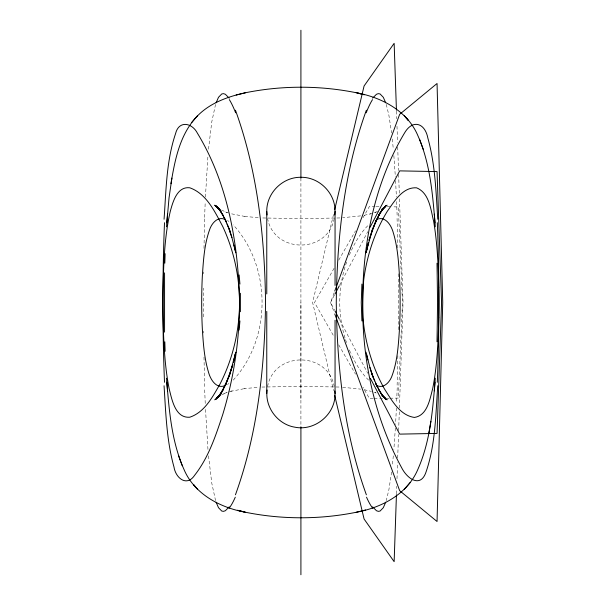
<?xml version="1.0" encoding="UTF-8"?>
<svg xmlns="http://www.w3.org/2000/svg" width="605" height="605" viewBox="0 0 605 605"><rect width="100%" height="100%" fill="white"/><g stroke="black" fill="none" stroke-linecap="round" stroke-linejoin="round"><path stroke-width="0.45" stroke-dasharray="3.02 2.27" d="M300.912 398.597L300.912 302.5M396.472 493.816L396.736 486.276M396.993 478.736L397.545 462.712M397.704 458L398.514 434.443M398.65 430.669L399.292 411.823M399.421 408.05L403.051 302.5L399.421 196.95M204.619 217.369L205.224 201.571M397.205 387.631L396.6 403.429M205.42 197.071L207.961 155.583M396.404 407.929L395.572 424.453M395.36 428.022L393.863 449.417M208.513 149.185L211.758 121.96L215.554 104.4M393.311 455.815L392.297 465.994M391.586 472.013L388.879 489.793L386.262 500.6M333.544 214.42L312.596 302.5L333.544 390.58M267.599 386.444C274.133 351.112 327.691 351.112 334.225 386.444M334.225 218.549C327.683 253.858 274.141 253.858 267.599 218.549M346.65 262.078C337.961 286.649 337.469 313.995 345.304 338.853M334.126 292.782L330.557 302.5L334.126 312.218M349.327 255.053C354.008 244.057 359.998 233.341 368.589 224.901M334.489 295.006L330.557 302.5L334.489 309.994M339.738 285.008L367.734 231.692M334.081 268.295L314.517 302.5L334.081 336.705M338.732 260.15L355.498 230.83M362.947 217.8L369.466 206.403L375.062 206.502M233.235 380.099C271.668 338.331 271.668 266.669 233.235 224.901M227.518 384.425L228.902 383.6M221.483 394.891L227.238 392.464M364.157 215.304L371.357 213.618M374.586 212.537L376.197 211.992M230.467 391.382L245.562 388.418L244.269 388.584L258.222 387.374M369.746 214.155L371.402 213.61M374.737 212.514L378.034 211.425M223.79 393.575L229.59 391.662M230.422 391.39L232.078 390.845M360.648 215.872L342.664 217.709M339.874 217.951L300.912 218.594L261.942 217.951M261.942 387.049L300.912 386.406L339.874 387.049M373.194 398.529L369.466 398.597L362.947 387.2M374.124 398.514L378.783 398.43M379.713 398.408L382.511 398.355M387.17 398.272L389.03 398.241M389.96 398.219L398.347 398.067L402.461 302.5L398.347 206.933L391.828 206.812M375.992 206.524L380.651 206.607M387.17 206.728L390.89 206.797M258.222 217.626L244.269 216.416L245.562 216.582L230.467 213.618M342.664 387.291L360.648 389.128M364.157 389.696L371.357 391.382M221.483 210.109L227.238 212.537M225.627 211.992L229.59 213.331M227.518 220.575L228.902 221.4M368.589 380.099C360.935 372.642 355.438 363.287 350.938 353.675M338.732 344.85L355.498 374.17M339.738 319.992L367.734 373.308M349.327 349.947L350.613 352.927M345.546 339.685L346.65 342.922M386.262 104.4L388.879 115.207L391.586 132.987M215.554 500.6L211.758 483.04L208.513 455.815M392.297 139.006L393.311 149.185M393.863 155.583L395.36 176.978M207.961 449.417L205.42 407.929M395.572 180.547L396.404 197.071M396.6 201.571L397.205 217.369M205.224 403.429L204.619 387.631M396.472 111.184L396.736 118.724M396.993 126.264L397.545 142.288M397.704 147L398.514 170.557M398.65 174.331L399.292 193.177M300.912 178.029L300.912 426.971M204.762 386.55A190.446 12.554 -90 0 1 203.991 356.625M203.635 333.007A190.446 12.554 -90 0 1 203.613 331.222M203.507 316.891A190.446 12.554 -90 0 1 203.507 288.109M203.613 273.778A190.446 12.554 -90 0 1 203.635 272M203.991 248.375A190.446 12.554 -90 0 1 204.762 218.45M397.061 218.45A190.446 12.554 -90 0 1 397.848 249.298M398.203 273.778A190.446 12.554 -90 0 1 398.203 331.222M397.848 355.702A190.446 12.554 -90 0 1 397.061 386.55M376.197 393.008L374.586 392.464L376.197 393.008"/><path stroke-width="0.91" d="M164.568 272.863L164.568 332.137M240.397 311.726L240.397 293.274M438.776 317.466C438.186 341.318 437.294 365.329 432.658 388.796C429.815 399.232 427.425 415.575 414.372 417.435C399.784 415.31 391.798 400.298 384.53 389.053C372.257 367.152 365.11 342.506 362.909 317.534C360.799 254.372 371.621 188.072 404.39 133.244C412.489 118.996 424.944 122.823 427.841 138.016C435.222 164.394 436.023 192.057 437.763 219.237M437.014 341.802L437.566 302.5L437.014 263.198M164.81 263.198L165.127 253.714M396.441 494.754L394.142 561.667L364.081 519.022L334.633 395.163M361.896 284.085L361.268 302.5L361.896 320.915M164.061 219.237C166.141 190.62 166.262 161.127 175.548 133.69C178.83 120.115 192.095 122.702 197.434 133.244C228.077 183.625 238.378 244.261 239.542 302.5C239.497 340.358 233.795 378.193 222.776 414.417C215.804 435.517 208.642 457.372 194.78 475.084C186.794 487.252 175.647 478.033 173.983 466.984C166.602 440.606 165.8 412.943 164.061 385.763M437.763 385.763C435.683 414.38 435.555 443.873 426.268 471.31C420.944 488.666 407.188 478.827 401.659 467.748C370.774 411.022 358.992 344.147 363.696 280.032C366.872 255.824 374.563 232.033 387.374 211.175C394.369 201.389 402.779 186.862 416.611 187.83C429.406 193.071 430.737 209.625 433.649 221.347C437.347 243.202 438.277 265.413 438.776 287.534M166.844 222.874L169.029 197.956L171.896 178.089M166.844 382.126C169.218 411.566 171.767 441.907 183.89 469.215C194.281 494.096 220.228 507.671 245.607 512.276C281.975 519.612 319.848 519.612 356.216 512.276C381.596 507.671 407.536 494.096 417.934 469.215C430.042 441.892 432.62 411.574 434.98 382.126M166.541 226.807L167.479 214.14M434.337 390.86L435.282 378.193M239.149 330.035L239.928 320.915M266.767 293.932L266.767 211.425C266.434 193.116 282.596 176.947 300.912 177.288C319.221 176.947 335.389 193.116 335.057 211.425L335.057 285.431M335.057 320.226L335.057 393.568C335.624 414.243 314.88 431.403 294.695 427.16C277.665 424.317 264.756 407.157 267.092 390.013M334.731 214.979L335.057 211.425M170.95 183.731C174.8 160.575 179.549 135.641 195.823 117.68C208.559 103.417 227.374 96.679 245.607 92.724C281.975 85.388 319.848 85.388 356.216 92.724C381.596 97.329 407.536 110.904 417.934 135.785C430.057 163.093 432.605 193.434 434.98 222.874M428.816 433.475L430.873 421.269M235.262 354.394L233.417 362.524L235.791 352.178L229.65 374.782L232.849 364.656L225.695 384.644L229.62 374.934L221.823 392.131L226.391 383.063L221.037 392.97M366.562 250.606L368.407 242.476L366.025 252.822L372.173 230.218L368.974 240.344L376.121 220.356L372.204 230.066L379.993 212.869L375.433 221.937L380.779 212.03M334.633 209.837L364.081 85.978L394.142 43.333L396.441 110.246M216.129 102.797L218.496 97.307L221.763 93.941L223.51 93.646L225.34 94.259L229.204 98.139M385.695 502.203L383.32 507.693L380.061 511.059L378.314 511.354L376.484 510.741L372.62 506.861M334.769 291.013L399.663 114.322L437.052 83.505L442.731 302.5L437.052 521.495L399.663 490.678L334.769 313.987M366.365 110.208C344.147 171.57 337.083 237.568 336.267 302.5C337.083 367.432 344.147 433.43 366.365 494.792M235.451 494.792C257.677 433.43 264.74 367.432 265.557 302.5C264.74 237.568 257.677 171.57 235.451 110.208M334.928 294.166L339.299 285.84M369.92 227.525L399.663 170.875L437.052 171.578L441.559 302.5L437.052 433.422L399.663 434.125L370.358 378.306M218.307 397.364L223.434 389.121L218.072 397.114L221.052 393.242L215.879 399.323L219.509 395.572L217.066 397.893M383.517 207.636L378.382 215.879L383.751 207.886L380.764 211.758L385.945 205.677L382.307 209.428L384.757 207.107M372.62 98.139L376.484 94.259L378.314 93.646L380.061 93.941L383.32 97.307L385.695 102.797M229.204 506.861L225.34 510.741L223.51 511.354L221.763 511.059L218.496 507.693L216.129 502.203M191.793 122.323L197.585 115.646M404.231 489.354L410.024 482.677M381.914 209.383L387.139 205.193M214.684 399.807L220.621 395.05M382.784 208.687L385.007 207.25L382.118 209.012M219.04 396.313L216.817 397.75L218.98 396.426M376.998 219.29C385.718 215.872 391.473 225.756 393.318 232.819C397.523 246.666 398.536 261.224 399.444 275.593A63.873 7.411 90 0 1 400.018 291.58A64.894 7.555 -90 0 1 400.026 313.428A63.873 7.411 -90 0 1 399.444 329.415C398.4 344.767 397.508 360.474 392.282 375.085C390.323 381.384 384.372 388.796 376.998 385.71M224.826 385.71C216.098 389.128 210.351 379.244 208.506 372.181C204.301 358.334 203.288 343.776 202.373 329.407A63.873 7.411 90 0 1 201.798 313.428A64.894 7.555 -90 0 1 201.798 291.572A63.873 7.411 -90 0 1 202.373 275.593C203.424 260.233 204.316 244.533 209.542 229.915C211.5 223.616 217.452 216.204 224.826 219.29M236.162 95.03L245.607 92.724M356.216 512.276L365.662 509.97M356.216 92.724L364.278 94.735L357.434 93.011M245.607 512.276L237.538 510.265L244.39 511.989M218.98 208.574L214.684 205.193L220.621 209.95M382.118 395.988L385.007 397.75L382.784 396.313M381.914 395.617L387.139 399.807L383.51 396.895M217.066 207.107L219.509 209.428L215.879 205.677L221.052 211.758L218.072 207.886L223.434 215.879L221.037 212.03L226.391 221.937L223.744 216.802M384.757 397.893L382.307 395.572L385.945 399.323L380.764 393.242L383.751 397.114L378.382 389.121L380.779 392.97L375.433 383.063L378.08 388.198M404.231 115.646L408.224 120.319L406 117.68M197.585 489.354L193.6 484.681L195.823 487.32M334.928 310.834L339.299 319.16M374.699 380.999L372.204 374.934L377.308 386.739M224.516 218.261L229.62 230.066L227.125 224.001M423.281 149.352L419.567 139.263M178.536 455.648L182.249 465.737M366.025 352.178L369.92 367.5L373.595 378.276M228.229 226.724L231.896 237.5L235.791 252.822M369.92 367.5L372.173 374.782L371.205 371.606M231.896 237.5L229.65 230.218L230.618 233.394M366.562 354.394L367.87 359.952M233.953 245.048L235.262 250.606M334.807 390.906L335.057 393.568M266.767 211.425L267.092 214.979M239.149 274.965L239.928 284.085M435.282 226.807L434.337 214.14M166.541 378.193L167.479 390.86M164.81 341.802L165.127 351.286M300.912 30.25L300.912 178.029M300.912 426.971L300.912 574.75M266.767 311.401L266.767 393.568M235.285 497.197A442.845 39.938 -84.6 0 1 229.091 508.17M229.325 99.636A442.845 39.575 84.4 0 1 235.632 112.795M372.725 508.17A442.845 39.938 84.6 0 1 366.532 497.197M366.191 112.795A442.845 39.575 -84.4 0 1 372.498 99.636M164.515 382.292A161.195 12.07 -90 0 1 164.515 222.708M437.302 222.708A161.195 12.07 90 0 1 437.302 382.292M438.754 287.572A82.462 7.994 -90 0 1 438.754 317.428M239.542 302.5C239.474 330.648 232.88 358.818 220.076 383.91C212.688 396.698 204.747 412.232 189.804 417.208C175.208 418.418 171.911 399.504 169.166 388.796C164.522 365.329 163.637 341.318 163.047 317.466A82.462 7.994 -90 0 1 163.063 287.572C163.728 262.094 164.522 236.358 170.262 211.432C172.856 201.926 177.106 186.219 189.804 187.792C206.607 193.766 214.941 211.871 222.776 226.58C233.78 250.281 239.497 276.379 239.542 302.5"/></g></svg>
